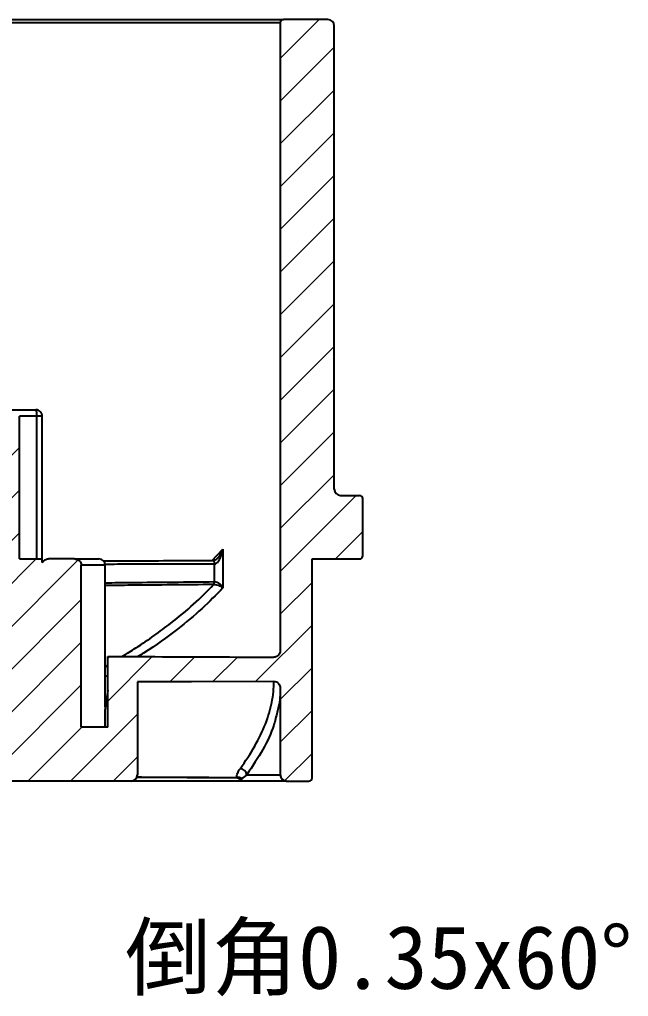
# Model space of a CAD drawing. Header units: millimetres. Extents: x 2517 to 6633, y 792 to 3241.
# Drawn here: x 3371.67 to 3390.86, y 1025.27 to 1056.06 of the extents above; entities that cross this region are included whole.
import ezdxf

# ---------------------------------------------------------------- set-up
doc = ezdxf.new("R2010")
doc.units = ezdxf.units.MM
doc.layers.add('填充', color=3, linetype='Continuous', lineweight=9)
doc.layers.add('实线', color=7, linetype='Continuous', lineweight=25)
doc.styles.get("Standard").update_dxf_attribs({"font": 'simfang.ttf'})

msp = doc.modelspace()

# ---------------------------------------------------------------- hatches: boundary and pattern name
at = {"layer": '填充'}
h = msp.add_hatch(dxfattribs=at)
h.set_pattern_fill('ANSI31', color=256, scale=0.3, style=0)
h.set_pattern_definition([(45, (0, -70.11885), (-0.6735192, 0.6735192), [])])
edge = h.paths.add_edge_path()
edge.add_spline(control_points=[(3379.6879, 1035.1954), (3379.7091, 1035.1954), (3379.7306, 1035.1918), (3379.7506, 1035.1847), (3379.7707, 1035.1777), (3379.7897, 1035.1672), (3379.8064, 1035.1541), (3379.8236, 1035.1407), (3379.8387, 1035.1242), (3379.8509, 1035.106), (3379.8639, 1035.0867), (3379.8738, 1035.065), (3379.8801, 1035.0426), (3379.8858, 1035.0223), (3379.8888, 1035.0011), (3379.8888, 1034.9801)], knot_values=[0, 0, 0, 0, 0.0000637, 0.0000637, 0.0000637, 0.0001272, 0.0001272, 0.0001272, 0.0001927, 0.0001927, 0.0001927, 0.0002625, 0.0002625, 0.0002625, 0.0003253, 0.0003253, 0.0003253, 0.0003253], weights=[1, 1, 1, 1, 1, 1, 1, 1, 1, 1, 1, 1, 1, 1, 1, 1], degree=3, periodic=0)
edge.add_line((3379.8888, 1034.9801), (3379.8888, 1032.2552))
edge.add_arc((3380.0888, 1032.2552), 0.2, 180, 270)
edge.add_line((3380.0888, 1032.0552), (3380.7888, 1032.0552))
edge.add_arc((3380.7888, 1032.1552), 0.1, 270, 360)
edge.add_line((3380.8888, 1032.1552), (3380.8888, 1039.0552))
edge.add_line((3380.8888, 1039.0552), (3382.3888, 1039.0552))
edge.add_arc((3382.3888, 1039.1552), 0.1, 270, 360)
edge.add_line((3382.4888, 1039.1552), (3382.4888, 1040.9552))
edge.add_arc((3382.3888, 1040.9552), 0.1, 0, 90)
edge.add_line((3382.3888, 1041.0552), (3381.7888, 1041.0552))
edge.add_arc((3381.7888, 1041.2552), 0.2, 180, 270, ccw=False)
edge.add_line((3381.5888, 1041.2552), (3381.5888, 1055.8552))
edge.add_arc((3381.3888, 1055.8552), 0.2, 360, 450)
edge.add_line((3381.3888, 1056.0552), (3379.9888, 1056.0552))
edge.add_arc((3379.9888, 1055.9552), 0.1, 90, 180)
edge.add_line((3379.8888, 1055.9552), (3379.8888, 1036.1733))
edge.add_spline(control_points=[(3379.8888, 1036.1733), (3379.8888, 1036.1478), (3379.8844, 1036.1219), (3379.8761, 1036.0978), (3379.8677, 1036.0737), (3379.8549, 1036.0507), (3379.8387, 1036.031), (3379.8232, 1036.012), (3379.8039, 1035.9955), (3379.7826, 1035.9833), (3379.7628, 1035.972), (3379.7406, 1035.964), (3379.7181, 1035.9604), (3379.7081, 1035.9588), (3379.6979, 1035.958), (3379.6878, 1035.9581)], knot_values=[0, 0, 0, 0, 0.0000765, 0.0000765, 0.0000765, 0.0001532, 0.0001532, 0.0001532, 0.0002269, 0.0002269, 0.0002269, 0.0002953, 0.0002953, 0.0002953, 0.0003253, 0.0003253, 0.0003253, 0.0003253], weights=[1, 1, 1, 1, 1, 1, 1, 1, 1, 1, 1, 1, 1, 1, 1, 1], degree=3, periodic=0)
edge.add_spline(control_points=[(3379.6878, 1035.9581), (3378.4415, 1035.9636), (3377.1952, 1035.9692), (3375.9489, 1035.9752), (3375.4502, 1035.9776), (3374.9515, 1035.9801), (3374.4529, 1035.9826)], knot_values=[0.0001809, 0.0001809, 0.0001809, 0.0001809, 0.0039199, 0.0039199, 0.0039199, 0.0054159, 0.0054159, 0.0054159, 0.0054159], weights=[1, 1, 1, 1, 1, 1, 1], degree=3, periodic=0)
edge.add_line((3374.4529, 1035.9826), (3374.4529, 1033.7552))
edge.add_line((3374.4529, 1033.7552), (3373.6189, 1033.7552))
edge.add_line((3373.6189, 1033.7552), (3373.6189, 1038.8552))
edge.add_spline(control_points=[(3373.6189, 1038.8552), (3373.6189, 1038.8616), (3373.6185, 1038.868), (3373.6179, 1038.8743), (3373.6156, 1038.8961), (3373.6093, 1038.9179), (3373.5997, 1038.9376), (3373.59, 1038.9573), (3373.5768, 1038.9755), (3373.5613, 1038.991), (3373.5483, 1039.004), (3373.5334, 1039.0154), (3373.5175, 1039.0246), (3373.4948, 1039.0378), (3373.4692, 1039.047), (3373.4433, 1039.0516), (3373.4298, 1039.054), (3373.4159, 1039.0552), (3373.4022, 1039.0552)], knot_values=[0.0011608, 0.0011608, 0.0011608, 0.0011608, 0.0011798, 0.0011798, 0.0011798, 0.0012461, 0.0012461, 0.0012461, 0.0013123, 0.0013123, 0.0013123, 0.0013675, 0.0013675, 0.0013675, 0.001447, 0.001447, 0.001447, 0.0014885, 0.0014885, 0.0014885, 0.0014885], weights=[1, 1, 1, 1, 1, 1, 1, 1, 1, 1, 1, 1, 1, 1, 1, 1, 1, 1, 1], degree=3, periodic=0)
edge.add_line((3373.4022, 1039.0552), (3372.586, 1039.0552))
edge.add_spline(control_points=[(3372.586, 1039.0552), (3372.5793, 1039.0552), (3372.5726, 1039.055), (3372.5659, 1039.0544), (3372.5411, 1039.0523), (3372.5164, 1039.0463), (3372.4935, 1039.0366), (3372.4725, 1039.0277), (3372.4526, 1039.0156), (3372.4353, 1039.0007), (3372.4193, 1038.987), (3372.4052, 1038.9706), (3372.3941, 1038.9526), (3372.3922, 1038.9495), (3372.3905, 1038.9464), (3372.3888, 1038.9433)], knot_values=[0.0001959, 0.0001959, 0.0001959, 0.0001959, 0.000216, 0.000216, 0.000216, 0.0002908, 0.0002908, 0.0002908, 0.0003595, 0.0003595, 0.0003595, 0.0004231, 0.0004231, 0.0004231, 0.0004338, 0.0004338, 0.0004338, 0.0004338], weights=[1, 1, 1, 1, 1, 1, 1, 1, 1, 1, 1, 1, 1, 1, 1, 1], degree=3, periodic=0)
edge.add_line((3372.3888, 1038.9433), (3372.3888, 1039.0552))
edge.add_line((3372.3888, 1039.0552), (3371.6737, 1039.0552))
edge.add_line((3371.6737, 1039.0552), (3371.6737, 1043.5552))
edge.add_ellipse((3370.3952, 1043.5552), major_axis=(-1.2785, 0), ratio=0.1564345, start_angle=180, end_angle=230.52239)
edge.add_arc((3371.1881, 1043.5552), 0.1557, 82.65778, 180)
edge.add_line((3371.0325, 1043.5552), (3371.0325, 1039.0552))
edge.add_line((3371.0325, 1039.0552), (3370.9888, 1039.0552))
edge.add_line((3370.9888, 1039.0552), (3370.9888, 1033.7552))
edge.add_line((3370.9888, 1033.7552), (3368.5888, 1033.7552))
edge.add_arc((3368.5888, 1033.9552), 0.2, 180, 270, ccw=False)
edge.add_line((3368.3888, 1033.9552), (3368.3888, 1034.5552))
edge.add_arc((3368.1888, 1034.5552), 0.2, 0, 90)
edge.add_line((3368.1888, 1034.7552), (3367.5888, 1034.7552))
edge.add_arc((3367.5888, 1034.5552), 0.2, 90, 180)
edge.add_line((3367.3888, 1034.5552), (3367.3888, 1033.9552))
edge.add_arc((3367.1888, 1033.9552), 0.2, -90, 0, ccw=False)
edge.add_line((3367.1888, 1033.7552), (3365.2812, 1033.7552))
edge.add_line((3365.2812, 1033.7552), (3365.1916, 1034.5587))
edge.add_ellipse((3363.9133, 1034.5552), major_axis=(1.2785, 0), ratio=0.1564345, start_angle=1, end_angle=40.27003)
edge.add_line((3364.8888, 1034.6845), (3364.8888, 1038.4552))
edge.add_line((3364.8888, 1038.4552), (3363.2483, 1038.4552))
edge.add_line((3363.2483, 1038.4552), (3362.8638, 1037.7892))
edge.add_line((3362.8638, 1037.7892), (3362.8638, 1033.7552))
edge.add_line((3362.8638, 1033.7552), (3362.1388, 1033.7552))
edge.add_arc((3362.1388, 1033.5552), 0.2, 90, 180)
edge.add_line((3361.9388, 1033.5552), (3361.9388, 1032.2552))
edge.add_arc((3362.1388, 1032.2552), 0.2, 180, 270)
edge.add_line((3362.1388, 1032.0552), (3375.1888, 1032.0552))
edge.add_arc((3375.1888, 1032.2552), 0.2, 270, 360)
edge.add_line((3375.3888, 1032.2552), (3375.3888, 1035.1775))
edge.add_line((3375.3888, 1035.1775), (3379.6879, 1035.1954))

# ---------------------------------------------------------------- linework, layer by layer
at = {"layer": '实线'}
for p, q in [((3379.8888, 1055.9552), (3367.4263, 1055.9552)), ((3367.467, 1056.0552), (3379.9888, 1056.0552)), ((3379.8888, 1055.9552), (3379.8888, 1036.1733)), ((3381.3888, 1056.0552), (3379.9888, 1056.0552)), ((3381.5888, 1041.2552), (3381.5888, 1055.8552)), ((3371.1881, 1043.7552), (3372.1857, 1043.7552)), ((3371.6737, 1039.0552), (3371.6737, 1043.5552)), ((3372.217, 1043.5552), (3371.6737, 1043.5552)), ((3372.217, 1039.0552), (3372.217, 1043.5552)), ((3372.3857, 1043.5552), (3372.217, 1043.5552)), ((3372.3857, 1039.0552), (3372.3857, 1043.5552)), ((3381.7888, 1041.0552), (3382.3888, 1041.0552)), ((3382.4888, 1039.1552), (3382.4888, 1040.9552)), ((3377.7315, 1038.995), (3378.0808, 1039.3613)), ((3378.0808, 1039.3613), (3378.0808, 1038.1452)), ((3371.6737, 1039.0552), (3372.3888, 1039.0552)), ((3372.3888, 1038.9433), (3372.3888, 1039.0552)), ((3373.4022, 1039.0552), (3372.586, 1039.0552)), ((3373.4022, 1039.0552), (3374.1736, 1039.0552)), ((3373.6189, 1033.7552), (3373.6189, 1038.8552)), ((3374.3736, 1038.8552), (3373.6189, 1038.8552)), ((3374.3736, 1034.39), (3374.3736, 1038.8552)), ((3377.8151, 1038.3393), (3377.8151, 1038.8952)), ((3380.8888, 1039.0552), (3382.3888, 1039.0552)), ((3380.8888, 1032.1552), (3380.8888, 1039.0552)), ((3374.4529, 1033.7552), (3374.4529, 1035.9826)), ((3374.3736, 1035.6528), (3374.4529, 1035.7017)), ((3375.3888, 1035.1775), (3375.3888, 1032.2552)), ((3374.4529, 1034.9145), (3374.3563, 1034.2758)), ((3379.8888, 1034.9801), (3379.8888, 1032.2552)), ((3374.3563, 1034.2758), (3374.3563, 1033.7552)), ((3374.4529, 1033.7552), (3373.6189, 1033.7552)), ((3375.3693, 1032.1719), (3378.529, 1032.1601)), ((3378.8355, 1032.2552), (3379.8888, 1032.2552)), ((3375.1888, 1032.0552), (3362.1388, 1032.0552)), ((3380.0888, 1032.0552), (3375.1888, 1032.0552)), ((3380.0888, 1032.0552), (3380.7888, 1032.0552))]:
    msp.add_line(p, q, dxfattribs=at)
at = {"layer": '实线', "flags": 128}
for points in [[(3377.7733, 1038.9952), (3377.7765, 1038.9949), (3377.7866, 1038.99), (3377.7959, 1038.9792), (3377.8039, 1038.9632), (3377.8099, 1038.943), (3377.8137, 1038.9199), (3377.8151, 1038.8952)], [(3377.7737, 1038.9952), (3377.7768, 1038.9949), (3377.7869, 1038.99), (3377.7962, 1038.9792), (3377.8041, 1038.9632), (3377.8102, 1038.943), (3377.814, 1038.9199), (3377.8153, 1038.8952)], [(3379.6879, 1035.1954), (3377.0965, 1035.1846), (3375.3888, 1035.1775)]]:
    msp.add_lwpolyline(points, dxfattribs=at)
at = {"layer": '实线'}
for centre, radius, start, end in [((3379.9888, 1055.9552), 0.1, 90, 180), ((3381.3888, 1055.8552), 0.2, 0, 90), ((3371.8739, 1043.604), 0.3465, 351.90799, 25.87397), ((3372.1857, 1043.5553), 0.2, 359.99328, 89.99391), ((3381.7888, 1041.2552), 0.2, 180, 270), ((3382.3888, 1040.9552), 0.1, 0, 90), ((3374.1736, 1038.8552), 0.2, 0, 90), ((3382.3888, 1039.1552), 0.1, 270, 0), ((3377.6695, 1038.3281), 0.1446, 326.3762, 4.43581), ((3377.6703, 1038.3288), 0.1451, 326.15344, 4.11901), ((3378.6186, 1032.2182), 0.2201, 9.70177, 89.64717), ((3375.1888, 1032.2552), 0.2, 270, 0), ((3378.5495, 1031.9629), 0.208, 49.3067, 98.72861), ((3380.0888, 1032.2552), 0.2, 180, 270), ((3380.7888, 1032.1552), 0.1, 270, 0)]:
    msp.add_arc(centre, radius, start, end, dxfattribs=at)
for points, knots in [([(3377.8153, 1038.8952), (3377.8379, 1038.8953), (3377.8608, 1038.9066), (3377.8991, 1038.9361), (3377.9158, 1038.9545), (3377.9598, 1039.0119), (3377.9825, 1039.0543), (3378.0403, 1039.183), (3378.0651, 1039.2718), (3378.0808, 1039.3613)], [0, 0, 0, 0, 0.125, 0.125, 0.25, 0.25, 0.5, 0.5, 1, 1, 1, 1]), ([(3377.9019, 1039.0689), (3377.9028, 1039.0696), (3377.9432, 1039.1036), (3378.0072, 1039.2037), (3378.0585, 1039.3012), (3378.0805, 1039.3605), (3378.0808, 1039.3613)], [0, 0, 0, 0, 0.00859055, 0.40739946, 0.99135217, 1, 1, 1, 1]), ([(3372.3888, 1038.9433), (3372.4076, 1038.9782), (3372.4374, 1039.007), (3372.5065, 1039.0453), (3372.5465, 1039.0552), (3372.586, 1039.0552)], [0, 0, 0, 0, 0.5, 0.5, 1, 1, 1, 1]), ([(3373.4022, 1039.0552), (3373.4565, 1039.0552), (3373.5113, 1039.0359), (3373.5933, 1038.9632), (3373.6189, 1038.9097), (3373.6189, 1038.8552)], [0, 0, 0, 0, 0.5, 0.5, 1, 1, 1, 1]), ([(3377.7733, 1038.9951), (3377.4619, 1038.9943), (3376.3121, 1038.9915), (3375.1623, 1038.9859), (3374.3239, 1038.9818)], [0, 0, 0, 0, 0.2708353, 1, 1, 1, 1]), ([(3377.8151, 1038.8952), (3376.9254, 1038.8927), (3375.7765, 1038.8896), (3374.6276, 1038.8845), (3374.3684, 1038.8833)], [0, 0, 0, 0, 0.7744066, 1, 1, 1, 1]), ([(3377.9101, 1039.077), (3377.8917, 1039.0592), (3377.8629, 1039.0312), (3377.8188, 1039.0058), (3377.7918, 1038.997), (3377.778, 1038.9949), (3377.7741, 1038.9953), (3377.7738, 1038.9953)], [0, 0, 0, 0, 0.458354, 0.7205187, 0.8701031, 0.9905824, 1, 1, 1, 1]), ([(3374.3736, 1038.3044), (3374.6512, 1038.3073), (3375.7978, 1038.3191), (3376.9445, 1038.3306), (3377.8137, 1038.3392)], [0, 0, 0, 0, 0.2420385, 1, 1, 1, 1]), ([(3377.7899, 1038.248), (3376.9214, 1038.2401), (3375.7826, 1038.2296), (3374.6439, 1038.2193), (3374.3736, 1038.2168)], [0, 0, 0, 0, 0.7625848, 1, 1, 1, 1]), ([(3374.9039, 1035.9804), (3375.0517, 1036.0704), (3375.6178, 1036.415), (3376.3651, 1036.9611), (3377.1776, 1037.6246), (3377.5856, 1038.0399), (3377.7899, 1038.248)], [0, 0, 0, 0, 0.1240675, 0.4752189, 0.7370723, 1, 1, 1, 1]), ([(3377.7909, 1038.248), (3377.82, 1038.2481), (3377.8527, 1038.2441), (3377.9138, 1038.231), (3377.9426, 1038.2221), (3378.0193, 1038.192), (3378.057, 1038.1685), (3378.0808, 1038.1452)], [0, 0, 0, 0, 0.25, 0.25, 0.5, 0.5, 1, 1, 1, 1]), ([(3377.8151, 1038.3393), (3377.8443, 1038.3394), (3377.8759, 1038.3318), (3377.9339, 1038.307), (3377.9606, 1038.2901), (3378.0302, 1038.2334), (3378.0624, 1038.1891), (3378.0808, 1038.1452)], [0, 0, 0, 0, 0.25, 0.25, 0.5, 0.5, 1, 1, 1, 1]), ([(3378.0808, 1038.1452), (3377.8674, 1037.9237), (3377.4397, 1037.4796), (3376.6019, 1036.7975), (3375.9266, 1036.2988), (3375.4627, 1036.0144), (3375.4031, 1035.9779)], [0, 0, 0, 0, 0.2932684, 0.5879066, 0.9470971, 1, 1, 1, 1]), ([(3379.8888, 1036.1733), (3379.8888, 1036.1183), (3379.869, 1036.0643), (3379.7959, 1035.9831), (3379.7429, 1035.9578), (3379.6878, 1035.9581)], [0, 0, 0, 0, 0.5, 0.5, 1, 1, 1, 1]), ([(3374.4529, 1035.9826), (3374.9515, 1035.9801), (3375.4502, 1035.9776), (3375.9489, 1035.9752), (3377.1952, 1035.9692), (3378.4415, 1035.9636), (3379.6878, 1035.9581)], [0.0013669277, 0.0013669277, 0.0013669277, 0.0013669277, 0.0028629543, 0.0028629543, 0.0028629543, 0.006601923, 0.006601923, 0.006601923, 0.006601923]), ([(3374.444, 1035.3855), (3374.4224, 1035.3713), (3374.4002, 1035.3568), (3374.3742, 1035.3425), (3374.3736, 1035.3421)], [0, 0, 0, 0, 0.9757045, 1, 1, 1, 1]), ([(3378.6199, 1032.4382), (3378.971, 1032.9277), (3379.2387, 1033.3932), (3379.5086, 1034.0798), (3379.5761, 1034.3061), (3379.6657, 1034.7531), (3379.6879, 1034.9744), (3379.6879, 1035.1954)], [0, 0, 0, 0, 0.5, 0.5, 0.75, 0.75, 1, 1, 1, 1]), ([(3379.6879, 1035.1954), (3379.7429, 1035.1956), (3379.796, 1035.1702), (3379.8687, 1035.0895), (3379.8888, 1035.0351), (3379.8888, 1034.9801)], [0, 0, 0, 0, 0.5, 0.5, 1, 1, 1, 1]), ([(3379.8888, 1034.9801), (3379.8847, 1034.7875), (3379.8793, 1034.5353), (3379.8068, 1034.2795), (3379.7896, 1034.219)], [0, 0, 0, 0, 0.7635866, 1, 1, 1, 1]), ([(3379.7896, 1034.219), (3379.7577, 1034.0838), (3379.6671, 1033.7003), (3379.3693, 1033.0546), (3379.0139, 1032.5223), (3378.8355, 1032.2552)], [0, 0, 0, 0, 0.2134467, 0.6053566, 1, 1, 1, 1]), ([(3378.5179, 1032.1685), (3378.5142, 1032.212), (3378.5249, 1032.2567), (3378.5611, 1032.3469), (3378.5872, 1032.3926), (3378.6199, 1032.4382)], [0, 0, 0, 0, 0.5, 0.5, 1, 1, 1, 1]), ([(3375.3743, 1032.1838), (3375.7501, 1032.1816), (3376.7979, 1032.1753), (3377.8458, 1032.1711), (3378.5179, 1032.1685)], [0, 0, 0, 0, 0.35869287, 1, 1, 1, 1]), ([(3378.529, 1032.1597), (3378.5298, 1032.1598), (3378.5318, 1032.16), (3378.5289, 1032.1625), (3378.5223, 1032.1661), (3378.5179, 1032.1685)], [0, 0, 0, 0, 0.18231829, 0.44755973, 1, 1, 1, 1]), ([(3378.5289, 1032.1596), (3378.529, 1032.1596), (3378.5409, 1032.1612), (3378.5578, 1032.1569), (3378.5702, 1032.1538), (3378.5732, 1032.1524), (3378.5724, 1032.1528), (3378.5724, 1032.1528)], [0, 0, 0, 0, 0.00433941, 0.47533015, 0.74694118, 0.98309716, 1, 1, 1, 1]), ([(3378.6851, 1032.1206), (3378.6807, 1032.1162), (3378.672, 1032.1075), (3378.6471, 1032.1065), (3378.6102, 1032.1155), (3378.5714, 1032.1304), (3378.5467, 1032.1526), (3378.5401, 1032.1585)], [0, 0, 0, 0, 0.2124507, 0.4204623, 0.6208825, 0.8983778, 1, 1, 1, 1])]:
    msp.add_open_spline(points, degree=3, knots=knots, dxfattribs=at)
for points in [[(3377.8153, 1038.8952), (3377.8152, 1038.8952), (3377.8152, 1038.8952), (3377.8151, 1038.8952)], [(3377.7909, 1038.248), (3377.7906, 1038.248), (3377.7902, 1038.248), (3377.7899, 1038.248)], [(3377.8137, 1038.3392), (3377.8142, 1038.3393), (3377.8146, 1038.3393), (3377.8151, 1038.3393)], [(3378.8355, 1032.2552), (3378.7714, 1032.2105), (3378.7153, 1032.1652), (3378.6851, 1032.1206)]]:
    msp.add_open_spline(points, degree=3, dxfattribs=at)

# ---------------------------------------------------------------- texts
at = {"layer": '实线', "insert": (3382.9882, 1026.3855), "char_height": 2, "width": 21.084951, "attachment_point": 5}
msp.add_mtext('倒角0.35x60°', dxfattribs=at)

doc.saveas('drawing.dxf')
